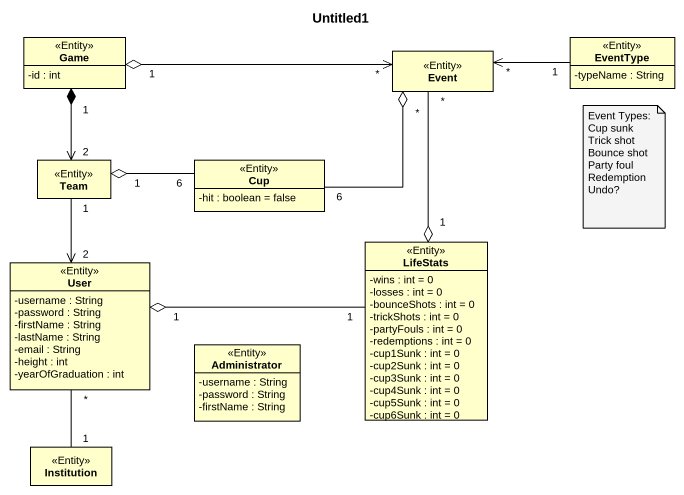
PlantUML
@startuml
title Untitled1
hide circle
hide empty members
skinparam classAttributeIconSize 0
class Game <<Entity>> {
  -id : int
}
class Event <<Entity>>
class EventType <<Entity>> {
  -typeName : String
}
class Team <<Entity>>
class Cup <<Entity>> {
  -hit : boolean = false
}
class LifeStats <<Entity>> {
  -wins : int = 0
  -losses : int = 0
  -bounceShots : int = 0
  -trickShots : int = 0
  -partyFouls : int = 0
  -redemptions : int = 0
  -cup1Sunk : int = 0
  -cup2Sunk : int = 0
  -cup3Sunk : int = 0
  -cup4Sunk : int = 0
  -cup5Sunk : int = 0
  -cup6Sunk : int = 0
}
class User <<Entity>> {
  -username : String
  -password : String
  -firstName : String
  -lastName : String
  -email : String
  -height : int
  -yearOfGraduation : int
}
class Administrator <<Entity>> {
  -username : String
  -password : String
  -firstName : String
}
class Institution <<Entity>>
Game "1" o-right-> "*" Event
Game "1" *--> "2" Team
Event "*" o-- "6" Cup
EventType "1" -left-> "*" Event
Team "1" o-right- "6" Cup
Team "1" --> "2" User
LifeStats "1" o-up- "*" Event
User "1" o-right- "1" LifeStats
User "*" -- "1" Institution
note as N1
  Event Types:
  Cup sunk
  Trick shot
  Bounce shot
  Party foul
  Redemption
  Undo?
end note
@enduml
